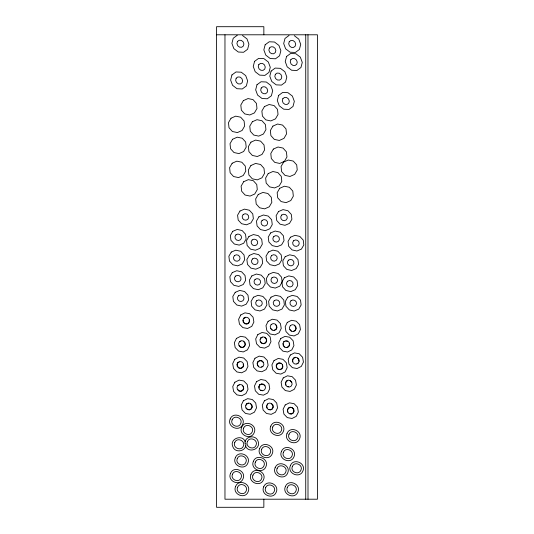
<?xml version="1.0" encoding="UTF-8"?>
<svg xmlns="http://www.w3.org/2000/svg" width="534" height="534" viewBox="0 0 534 534"><rect width="100%" height="100%" fill="white"/><g stroke="black" fill="none" stroke-linecap="round" stroke-linejoin="round"><path stroke-width="0.8" d="M237.784 363.247L237.209 364.415L237.537 366.391L238.464 367.345M260.505 339.15L261.079 337.982L262.221 337.401M276.725 327.616L275.864 329.371L274.149 330.239M246.074 405.319L246.648 404.151L248.363 403.283M276.425 365.703L277.286 363.948L279.008 363.08L280.931 363.427M282.646 366.838L281.792 368.594L280.07 369.461L278.147 369.107L276.759 367.672L276.539 366.357M267.087 405.366L267.661 404.198M273.021 407.088L272.166 408.844L270.444 409.711M287.606 410.085L288.467 408.33L290.189 407.462L291.471 407.696M237.283 35.257L233.218 38.254L231.903 43.354L233.845 48.614L238.291 52.018L243.557 52.272L247.616 49.275L248.931 44.175L246.988 38.915L242.543 35.511M289.068 35.451L285.002 38.448L283.688 43.548L285.63 48.808L290.075 52.212L295.342 52.465L299.4 49.475L300.715 44.369L298.773 39.115L294.327 35.705M244.011 318.337L245.153 317.757M246.795 323.851L248.517 322.983L249.371 321.228L249.151 319.913M239.726 341.793L240.867 341.219M242.509 347.307L244.225 346.439L245.086 344.684L244.866 343.369M263.863 343.495L265.578 342.628L266.439 340.872L266.219 339.557M293.333 331.32L295.048 330.453L295.909 328.697L295.576 326.721L294.648 325.767M238.071 362.659L239.212 362.085M284.055 341.867L285.196 341.293M240.854 368.173L242.569 367.305L243.431 365.55L243.21 364.235M259.965 360.757L258.249 361.625L257.388 363.38L257.608 364.695M286.838 347.38L288.554 346.513L289.415 344.757L289.194 343.442M261.607 366.845L262.748 366.271M238.131 385.601L239.279 385.021M295.275 357.52L293.553 358.387L292.692 360.143L292.912 361.458M240.914 391.115L242.636 390.247L243.491 388.492L243.27 387.177M296.911 363.614L298.059 363.033M287.639 380.722L286.498 381.296L285.637 383.052L285.964 385.027M216.564 34.79L317.436 34.79L317.436 499.21L224.968 499.21L224.968 34.79M246.154 323.731L244.872 323.497L243.484 322.062L243.15 320.093M286.411 341.119L287.692 341.353M263.222 343.382L261.94 343.148L260.545 341.713M241.869 347.193L240.587 346.96L239.192 345.525M260.605 360.871L261.887 361.104L263.282 362.539M238.932 367.826L240.213 368.059M287.359 386.462L288.64 386.696M260.732 390.167L262.014 390.401M240.273 391.001L238.992 390.768L237.603 389.326M268.522 409.358L269.803 409.591M289.969 413.61L291.25 413.843L292.972 412.976L293.827 411.22L293.5 409.251L292.111 407.816M290.015 329.531L291.41 330.967M275.464 324.685L276.392 325.64L276.612 326.955M270.831 328.45L272.227 329.885M297.658 358.347L298.586 359.309L298.913 361.278M284.916 347.033L283.521 345.598L283.194 343.622M264.717 337.468L266.112 338.903M290.136 380.782L291.531 382.217M243.831 341.76L244.759 342.715M257.715 365.349L258.643 366.304M264.904 385.922L263.509 384.487L261.587 384.133L259.871 385.007L259.01 386.756L259.23 388.071M271.299 403.684L272.694 405.119L272.914 406.427M242.236 385.561L243.164 386.523M250.286 403.637L251.681 405.072M246.114 407.876L247.509 409.311L249.431 409.665L251.147 408.797L252.008 407.041L251.788 405.727M245.32 441.832C242.396 433.708 229.166 438.748 232.837 446.744C235.347 453.847 247.115 451.117 245.78 443.534M245.486 445.89C248.41 454.013 261.64 448.974 257.969 440.977C255.599 434.189 244.258 436.278 245.019 443.6M282.319 364.862L282.539 366.177M287.719 410.746L287.939 412.061M266.913 406.614L267.133 407.923M307.978 34.79L308.005 499.21M305.735 34.79L305.735 499.21M263.849 34.79L263.849 26.7L216.564 26.7L216.564 507.3L263.849 507.3L263.849 499.21M237.463 41.505L236.922 43.594L237.723 45.75L239.546 47.152L241.702 47.259L243.371 46.024L243.911 43.935L243.117 41.779L241.288 40.377L239.132 40.27L237.463 41.505M231.936 74.954L230.621 80.053L232.564 85.313L237.009 88.717L242.276 88.971L246.334 85.981L247.649 80.881L245.707 75.621L241.261 72.21L236.001 71.956L231.936 74.954M236.182 78.204L235.641 80.3L236.435 82.456L238.264 83.851L240.42 83.958L242.089 82.73L242.63 80.634L241.835 78.478L240.006 77.076L237.85 76.976L236.182 78.204M254.564 61.357L253.249 66.456L255.192 71.716L259.637 75.127L264.904 75.381L268.962 72.384L270.277 67.284L268.335 62.024L263.889 58.62L258.63 58.366L254.564 61.357M258.81 64.607L258.269 66.703L259.063 68.859L260.892 70.261L263.048 70.361L264.717 69.133L265.258 67.037L264.464 64.881L262.635 63.486L260.479 63.379L258.81 64.607M265.158 44.769L263.843 49.869L265.785 55.129L270.231 58.533L275.497 58.787L279.556 55.79L280.871 50.69L278.928 45.43L274.483 42.026L269.223 41.772L265.158 44.769M256.981 84.752L255.666 89.852L257.608 95.112L262.054 98.516L267.314 98.77L271.379 95.773L272.694 90.673L270.751 85.413L266.306 82.009L261.046 81.755L256.981 84.752M269.403 48.02L268.862 50.109L269.657 52.265L271.486 53.667L273.642 53.767L275.31 52.539L275.851 50.45L275.057 48.287L273.228 46.892L271.072 46.785L269.403 48.02M261.226 88.003L260.685 90.092L261.48 92.248L263.309 93.65L265.465 93.757L267.133 92.522L267.674 90.433L266.88 88.277L265.051 86.875L262.895 86.768L261.226 88.003M271.112 71.082L269.797 76.182L271.733 81.442L276.185 84.853L281.445 85.106L285.51 82.109L286.825 77.009L284.882 71.75L280.43 68.345L275.17 68.085L271.112 71.082M275.357 74.333L274.816 76.429L275.611 78.585L277.44 79.987L279.596 80.087L281.264 78.858L281.805 76.763L281.004 74.606L279.182 73.211L277.019 73.105L275.357 74.333M289.248 41.699L288.707 43.788L289.501 45.951L291.33 47.346L293.486 47.453L295.155 46.224L295.696 44.128L294.901 41.972L293.073 40.571L290.917 40.471L289.248 41.699M286.558 56.477L285.243 61.584L287.185 66.837L291.631 70.248L296.897 70.501L300.956 67.504L302.271 62.405L300.328 57.145L295.883 53.74L290.623 53.487L286.558 56.477M278.614 95.432L277.306 100.532L279.242 105.792L283.694 109.196L288.954 109.45L293.012 106.453L294.327 101.353L292.392 96.093L287.939 92.689L282.68 92.435L278.614 95.432M290.803 59.728L290.262 61.824L291.057 63.98L292.886 65.382L295.042 65.482L296.71 64.254L297.251 62.164L296.457 60.002L294.628 58.606L292.472 58.5L290.803 59.728M282.86 98.683L282.326 100.772L283.12 102.928L284.942 104.33L287.105 104.437L288.767 103.202L289.308 101.113L288.514 98.957L286.685 97.555L284.529 97.448L282.86 98.683M230.167 419.023C226.623 426.806 239.579 432.467 242.696 424.403C246.247 416.62 233.285 410.96 230.167 419.023M232.116 419.858C229.68 425.218 238.598 429.116 240.747 423.569C243.19 418.209 234.266 414.311 232.116 419.858M234.766 442.432C232.323 447.792 241.241 451.691 243.391 446.137C245.834 440.784 236.909 436.879 234.766 442.432M241.668 427.28C238.124 435.063 251.08 440.724 254.197 432.66C257.742 424.877 244.786 419.217 241.668 427.28M230.514 473.371C226.97 481.154 239.926 486.821 243.05 478.758C246.595 470.968 233.638 465.308 230.514 473.371M235.334 457.731C231.783 465.514 244.746 471.175 247.863 463.111C251.407 455.328 238.451 449.668 235.334 457.731M243.617 428.114C241.181 433.474 250.099 437.373 252.248 431.826C254.685 426.466 245.767 422.568 243.617 428.114M232.47 474.212C230.027 479.565 238.952 483.47 241.094 477.917C243.537 472.557 234.62 468.658 232.47 474.212M237.283 458.566C234.84 463.926 243.764 467.824 245.907 462.277C248.35 456.917 239.432 453.019 237.283 458.566M247.416 441.578C244.972 446.938 253.89 450.836 256.04 445.289C258.483 439.929 249.558 436.031 247.416 441.578M235.614 486.414C232.07 494.197 245.026 499.864 248.15 491.801C251.694 484.011 238.731 478.351 235.614 486.414M237.57 487.255C235.127 492.608 244.045 496.513 246.194 490.96C248.637 485.6 239.713 481.701 237.57 487.255M253.396 461.269C249.845 469.059 262.808 474.719 265.925 466.656C269.47 458.873 256.514 453.206 253.396 461.269M250.98 474.339C247.436 482.122 260.392 487.789 263.509 479.726C267.06 471.943 254.097 466.275 250.98 474.339M255.345 462.11C252.902 467.47 261.827 471.368 263.976 465.815C266.413 460.462 257.495 456.557 255.345 462.11M259.698 448.393C256.153 456.176 269.109 461.843 272.227 453.78C275.771 445.997 262.815 440.33 259.698 448.393M252.929 475.18C250.493 480.54 259.411 484.438 261.56 478.885C264.003 473.524 255.078 469.626 252.929 475.18M261.647 449.234C259.21 454.594 268.128 458.492 270.277 452.939C272.714 447.579 263.796 443.681 261.647 449.234M270.791 426.152C267.247 433.935 280.203 439.602 283.32 431.539C286.865 423.749 273.909 418.089 270.791 426.152M272.74 426.993C270.304 432.346 279.222 436.251 281.371 430.698C283.808 425.338 274.89 421.439 272.74 426.993M263.683 486.828C260.138 494.611 273.094 500.278 276.218 492.214C279.763 484.431 266.806 478.764 263.683 486.828M265.638 487.669C263.195 493.029 272.12 496.927 274.262 491.373C276.705 486.013 267.781 482.115 265.638 487.669M275.157 467.657C271.612 475.44 284.569 481.107 287.686 473.044C291.23 465.261 278.274 459.594 275.157 467.657M281.458 451.39C277.914 459.173 290.87 464.84 293.994 456.777C297.538 448.994 284.582 443.327 281.458 451.39M277.106 468.498C274.67 473.858 283.587 477.756 285.737 472.203C288.18 466.843 279.255 462.945 277.106 468.498M287.032 433.468C283.487 441.251 296.443 446.918 299.561 438.855C303.112 431.065 290.149 425.404 287.032 433.468M283.414 452.231C280.971 457.591 289.895 461.489 292.038 455.936C294.481 450.576 285.563 446.678 283.414 452.231M288.981 434.309C286.544 439.662 295.462 443.567 297.612 438.014C300.055 432.653 291.13 428.755 288.981 434.309M290.383 465.601C286.838 473.391 299.794 479.051 302.918 470.988C306.463 463.205 293.506 457.538 290.383 465.601M285.363 486.574C281.818 494.357 294.775 500.018 297.899 491.954C301.443 484.171 288.48 478.511 285.363 486.574M292.338 466.442C289.895 471.802 298.82 475.701 300.962 470.147C303.405 464.794 294.488 460.889 292.338 466.442M287.319 487.409C284.876 492.769 293.793 496.667 295.943 491.12C298.386 485.76 289.461 481.862 287.319 487.409M240.747 314.967L238.638 319.272L239.446 324.105L242.857 327.616L247.569 328.477L251.781 326.347L253.884 322.049L253.076 317.216L249.665 313.698L244.959 312.844L240.747 314.967M243.824 318.144L242.89 320.046L243.25 322.182L244.759 323.738L246.841 324.118L248.704 323.177L249.632 321.274L249.278 319.138L247.769 317.583L245.687 317.203L243.824 318.144M236.455 338.429L234.353 342.728L235.16 347.561L238.571 351.078L243.284 351.939L247.496 349.81L249.598 345.511L248.791 340.679L245.38 337.161L240.667 336.3L236.455 338.429M239.532 341.6L238.605 343.502L238.958 345.638L240.467 347.193L242.556 347.574L244.418 346.633L245.346 344.73L244.993 342.594L243.484 341.039L241.395 340.659L239.532 341.6M234.8 359.295L232.697 363.594L233.505 368.427L236.916 371.944L241.628 372.805L245.84 370.676L247.943 366.377L247.135 361.545L243.724 358.027L239.012 357.166L234.8 359.295M237.877 362.466L236.949 364.368L237.303 366.504L238.811 368.066L240.894 368.44L242.763 367.499L243.691 365.596L243.33 363.46L241.829 361.905L239.739 361.525L237.877 362.466M257.809 334.618L255.706 338.916L256.514 343.749L259.924 347.267L264.637 348.121L268.849 345.999L270.952 341.693L270.144 336.861L266.733 333.343L262.02 332.488L257.809 334.618M234.867 382.231L232.764 386.536L233.565 391.369L236.976 394.886L241.688 395.741L245.9 393.618L248.003 389.313L247.195 384.48L243.784 380.962L239.078 380.108L234.867 382.231M268.095 321.355L265.992 325.66L266.8 330.486L270.211 334.004L274.917 334.865L279.128 332.735L281.238 328.437L280.43 323.604L277.019 320.086L272.307 319.225L268.095 321.355M260.886 337.788L259.958 339.691L260.318 341.827L261.827 343.382L263.909 343.762L265.772 342.821L266.7 340.919L266.346 338.783L264.837 337.228L262.755 336.847L260.886 337.788M237.944 385.408L237.009 387.31L237.37 389.446L238.878 391.001L240.961 391.382L242.823 390.441L243.751 388.538L243.397 386.402L241.889 384.847L239.806 384.467L237.944 385.408M271.172 324.532L270.244 326.434L270.598 328.57L272.106 330.125L274.189 330.506L276.051 329.565L276.986 327.662L276.625 325.526L275.117 323.971L273.034 323.591L271.172 324.532M254.978 358.254L252.876 362.553L253.683 367.385L257.094 370.903L261.807 371.764L266.019 369.635L268.121 365.336L267.314 360.503L263.903 356.986L259.19 356.125L254.978 358.254M258.055 361.431L257.128 363.334L257.481 365.47L258.99 367.025L261.079 367.405L262.942 366.464L263.869 364.562L263.516 362.426L262.007 360.864L259.924 360.49L258.055 361.431M243.377 400.78L241.275 405.086L242.082 409.918L245.493 413.436L250.206 414.291L254.418 412.168L256.52 407.863L255.713 403.03L252.302 399.512L247.589 398.658L243.377 400.78M256.6 381.636L254.498 385.935L255.305 390.768L258.716 394.286L263.429 395.147L267.634 393.017L269.743 388.719L268.936 383.886L265.525 380.368L260.812 379.507L256.6 381.636M246.454 403.958L245.527 405.86L245.88 407.996L247.389 409.551L249.471 409.932L251.34 408.991L252.268 407.088L251.908 404.952L250.406 403.397L248.317 403.016L246.454 403.958M287.279 322.436L285.176 326.741L285.984 331.574L289.395 335.092L294.101 335.946L298.312 333.817L300.422 329.518L299.614 324.685L296.203 321.168L291.491 320.313L287.279 322.436M280.784 338.503L278.681 342.801L279.489 347.634L282.9 351.152L287.612 352.013L291.824 349.883L293.927 345.585L293.119 340.752L289.708 337.234L284.996 336.373L280.784 338.503M259.678 384.807L258.75 386.709L259.103 388.852L260.612 390.407L262.695 390.781L264.557 389.847L265.491 387.944L265.131 385.802L263.622 384.246L261.54 383.866L259.678 384.807M290.356 325.613L289.428 327.516L289.782 329.652L291.29 331.207L293.373 331.587L295.235 330.646L296.17 328.744L295.809 326.608L294.301 325.052L292.218 324.672L290.356 325.613M274.022 360.577L271.919 364.882L272.72 369.715L276.131 373.226L280.844 374.087L285.056 371.958L287.159 367.659L286.351 362.826L282.94 359.309L278.234 358.454L274.022 360.577M283.861 341.673L282.933 343.576L283.294 345.712L284.802 347.274L286.885 347.647L288.747 346.706L289.675 344.804L289.321 342.668L287.813 341.113L285.73 340.732L283.861 341.673M277.099 363.754L276.165 365.656L276.525 367.793L278.034 369.348L280.116 369.728L281.979 368.787L282.907 366.885L282.553 364.749L281.044 363.193L278.962 362.813L277.099 363.754M264.397 400.827L262.287 405.132L263.095 409.965L266.506 413.483L271.219 414.337L275.431 412.215L277.533 407.909L276.725 403.077L273.315 399.559L268.609 398.704L264.397 400.827M290.289 355.023L288.186 359.322L288.987 364.155L292.398 367.672L297.111 368.527L301.323 366.404L303.425 362.099L302.618 357.266L299.207 353.755L294.501 352.894L290.289 355.023M267.474 404.004L266.539 405.907L266.9 408.043L268.408 409.598L270.491 409.978L272.353 409.037L273.281 407.135L272.927 404.999L271.419 403.444L269.336 403.063L267.474 404.004M283.227 377.932L281.124 382.231L281.932 387.063L285.343 390.581L290.055 391.442L294.267 389.313L296.37 385.014L295.562 380.181L292.151 376.664L287.439 375.803L283.227 377.932M293.366 358.194L292.432 360.096L292.792 362.232L294.301 363.787L296.383 364.168L298.246 363.227L299.173 361.324L298.82 359.188L297.311 357.633L295.229 357.253L293.366 358.194M286.304 381.102L285.376 383.005L285.73 385.141L287.239 386.696L289.321 387.077L291.19 386.135L292.118 384.233L291.758 382.097L290.256 380.542L288.166 380.161L286.304 381.102M285.203 404.966L283.1 409.264L283.908 414.097L287.312 417.615L292.025 418.476L296.236 416.346L298.339 412.048L297.531 407.215L294.121 403.697L289.415 402.836L285.203 404.966M288.28 408.136L287.345 410.039L287.706 412.175L289.214 413.737L291.297 414.11L293.159 413.169L294.087 411.267L293.733 409.131L292.225 407.575L290.142 407.195L288.28 408.136M231.022 118.221L228.472 122.646L228.999 127.719L232.417 131.511L237.41 132.572L242.076 130.496L244.625 126.077L244.091 120.998L240.68 117.206L235.688 116.145L231.022 118.221M243.364 100.632L240.814 105.051L241.348 110.131L244.766 113.922L249.758 114.984L254.418 112.908L256.974 108.489L256.44 103.409L253.023 99.618L248.03 98.556L243.364 100.632M232.584 139.254L230.034 143.673L230.568 148.746L233.979 152.544L238.972 153.605L243.637 151.529L246.187 147.104L245.653 142.031L242.242 138.239L237.25 137.178L232.584 139.254M252.328 121.765L249.778 126.184L250.312 131.257L253.73 135.055L258.723 136.117L263.382 134.041L265.939 129.615L265.405 124.542L261.987 120.751L256.994 119.689L252.328 121.765M264.43 106.586L261.88 111.005L262.414 116.078L265.825 119.876L270.818 120.938L275.484 118.862L278.034 114.436L277.5 109.363L274.089 105.572L269.096 104.51L264.43 106.586M232.163 163.237L229.613 167.656L230.147 172.729L233.565 176.527L238.558 177.588L243.217 175.512L245.773 171.087L245.239 166.014L241.822 162.223L236.829 161.161L232.163 163.237M250.953 142.157L248.397 146.576L248.931 151.649L252.348 155.447L257.341 156.509L262.007 154.433L264.557 150.007L264.023 144.934L260.605 141.143L255.612 140.082L250.953 142.157M272.921 126.104L270.364 130.523L270.898 135.596L274.316 139.394L279.309 140.455L283.975 138.379L286.524 133.954L285.99 128.881L282.573 125.09L277.58 124.028L272.921 126.104M250.913 165.513L248.363 169.939L248.897 175.012L252.308 178.81L257.301 179.871L261.967 177.795L264.517 173.37L263.983 168.297L260.572 164.499L255.579 163.437L250.913 165.513M243.678 181.727L241.121 186.152L241.655 191.225L245.073 195.017L250.066 196.078L254.731 194.002L257.281 189.583L256.747 184.51L253.33 180.712L248.337 179.651L243.678 181.727M273.348 149.086L270.798 153.512L271.325 158.585L274.743 162.376L279.736 163.437L284.402 161.361L286.952 156.943L286.418 151.87L283.007 148.072L278.014 147.01L273.348 149.086M239.986 211.023L237.583 215.195L238.191 220.041L241.582 223.713L246.454 224.807L250.953 222.912L253.363 218.746L252.756 213.9L249.365 210.229L244.492 209.128L239.986 211.023M232.744 231.335L230.341 235.501L230.948 240.347L234.339 244.018L239.212 245.119L243.711 243.224L246.121 239.052L245.513 234.206L242.122 230.534L237.25 229.433L232.744 231.335M243.21 214.521L242.222 216.237L242.469 218.232L243.864 219.748L245.88 220.202L247.736 219.421L248.724 217.698L248.477 215.703L247.075 214.187L245.066 213.733L243.21 214.521M268.202 173.59L265.645 178.009L266.179 183.082L269.597 186.88L274.589 187.941L279.255 185.865L281.805 181.44L281.271 176.367L277.854 172.575L272.861 171.514L268.202 173.59M258.229 194.509L255.673 198.928L256.207 204.008L259.624 207.799L264.617 208.861L269.283 206.785L271.833 202.366L271.299 197.286L267.881 193.495L262.888 192.434L258.229 194.509M235.968 234.827L234.98 236.542L235.227 238.544L236.622 240.06L238.638 240.507L240.487 239.726L241.481 238.01L241.234 236.015L239.833 234.499L237.824 234.046L235.968 234.827M231.275 252.068L228.866 256.24L229.473 261.086L232.864 264.757L237.743 265.859L242.242 263.963L244.645 259.791L244.038 254.945L240.654 251.274L235.774 250.172L231.275 252.068M283.627 162.102L281.071 166.521L281.605 171.601L285.022 175.392L290.015 176.454L294.681 174.378L297.231 169.959L296.697 164.879L293.279 161.088L288.287 160.026L283.627 162.102M234.499 255.566L233.505 257.281L233.758 259.284L235.154 260.792L237.163 261.246L239.018 260.465L240.013 258.75L239.759 256.747L238.364 255.239L236.355 254.785L234.499 255.566M258.883 216.884L256.474 221.056L257.081 225.902L260.472 229.573L265.345 230.668L269.85 228.772L272.253 224.607L271.646 219.761L268.255 216.09L263.382 214.988L258.883 216.884M248.937 236.455L246.534 240.627L247.142 245.473L250.533 249.144L255.406 250.239L259.904 248.343L262.314 244.178L261.707 239.332L258.316 235.661L253.443 234.559L248.937 236.455M279.723 188.295L277.166 192.714L277.7 197.794L281.118 201.585L286.111 202.646L290.776 200.57L293.326 196.152L292.792 191.072L289.375 187.28L284.382 186.219L279.723 188.295M262.107 220.382L261.113 222.097L261.36 224.093L262.761 225.608L264.771 226.062L266.626 225.281L267.614 223.559L267.367 221.563L265.972 220.048L263.963 219.594L262.107 220.382M232.263 272.62L229.86 276.792L230.468 281.638L233.859 285.31L238.731 286.411L243.237 284.509L245.64 280.343L245.033 275.497L241.642 271.826L236.769 270.725L232.263 272.62M252.161 239.953L251.174 241.668L251.421 243.664L252.816 245.179L254.831 245.633L256.687 244.852L257.675 243.13L257.428 241.134L256.026 239.619L254.017 239.165L252.161 239.953M235.487 276.118L234.499 277.834L234.746 279.829L236.148 281.345L238.157 281.798L240.013 281.017L241.001 279.302L240.754 277.3L239.352 275.784L237.343 275.337L235.487 276.118M249.285 255.419L246.882 259.584L247.489 264.437L250.88 268.108L255.753 269.203L260.258 267.307L262.661 263.142L262.054 258.296L258.663 254.618L253.79 253.523L249.285 255.419M278.528 211.517L276.125 215.683L276.732 220.529L280.116 224.207L284.996 225.301L289.495 223.406L291.904 219.24L291.297 214.394L287.906 210.716L283.027 209.622L278.528 211.517M252.509 258.917L251.521 260.632L251.768 262.628L253.169 264.143L255.179 264.597L257.034 263.816L258.022 262.094L257.775 260.098L256.373 258.583L254.364 258.129L252.509 258.917M235.22 292.325L232.811 296.49L233.418 301.336L236.809 305.007L241.688 306.109L246.187 304.213L248.59 300.041L247.983 295.195L244.599 291.524L239.719 290.423L235.22 292.325M270.651 232.931L268.248 237.096L268.856 241.942L272.24 245.613L277.119 246.715L281.618 244.819L284.028 240.647L283.421 235.801L280.03 232.13L275.15 231.028L270.651 232.931M281.752 215.008L280.757 216.731L281.011 218.726L282.406 220.242L284.415 220.696L286.271 219.915L287.265 218.192L287.012 216.197L285.617 214.681L283.607 214.227L281.752 215.008M238.444 295.816L237.45 297.531L237.703 299.534L239.098 301.049L241.108 301.496L242.963 300.715L243.958 299L243.704 297.004L242.309 295.489L240.3 295.035L238.444 295.816M273.875 236.422L272.881 238.137L273.134 240.14L274.529 241.655L276.539 242.102L278.394 241.321L279.389 239.606L279.135 237.61L277.74 236.095L275.731 235.641L273.875 236.422M251.834 275.931L249.431 280.096L250.039 284.942L253.43 288.62L258.302 289.715L262.801 287.819L265.211 283.654L264.604 278.808L261.213 275.13L256.34 274.035L251.834 275.931M268.435 252.008L266.032 256.173L266.64 261.019L270.024 264.69L274.903 265.792L279.402 263.896L281.812 259.724L281.204 254.878L277.813 251.207L272.934 250.106L268.435 252.008M255.058 279.422L254.071 281.144L254.317 283.14L255.713 284.655L257.728 285.109L259.584 284.328L260.572 282.606L260.325 280.61L258.923 279.095L256.914 278.641L255.058 279.422M271.659 255.499L270.665 257.214L270.918 259.217L272.313 260.732L274.322 261.179L276.178 260.398L277.173 258.683L276.919 256.687L275.524 255.172L273.515 254.718L271.659 255.499M253.496 297.204L251.093 301.376L251.701 306.222L255.085 309.894L259.965 310.988L264.464 309.093L266.873 304.927L266.266 300.081L262.875 296.41L257.995 295.309L253.496 297.204M268.782 274.282L266.379 278.454L266.987 283.3L270.378 286.972L275.25 288.073L279.756 286.171L282.159 282.005L281.551 277.159L278.161 273.488L273.288 272.387L268.782 274.282M290.456 237.216L288.046 241.388L288.654 246.234L292.045 249.905L296.924 251.007L301.423 249.104L303.826 244.939L303.219 240.093L299.834 236.422L294.955 235.32L290.456 237.216M256.721 300.702L255.726 302.418L255.98 304.413L257.375 305.929L259.384 306.382L261.239 305.602L262.234 303.886L261.98 301.884L260.585 300.368L258.576 299.921L256.721 300.702M272.006 277.78L271.018 279.496L271.265 281.491L272.667 283.007L274.676 283.461L276.532 282.68L277.52 280.964L277.273 278.962L275.871 277.453L273.862 276.999L272.006 277.78M293.68 240.714L292.685 242.429L292.939 244.425L294.334 245.94L296.343 246.394L298.199 245.613L299.194 243.898L298.94 241.895L297.545 240.387L295.536 239.933L293.68 240.714M285.196 256.7L282.793 260.872L283.4 265.718L286.785 269.39L291.664 270.491L296.163 268.589L298.573 264.423L297.965 259.577L294.574 255.906L289.695 254.805L285.196 256.7M288.42 260.198L287.425 261.914L287.679 263.909L289.074 265.425L291.083 265.879L292.939 265.098L293.934 263.382L293.68 261.38L292.285 259.864L290.276 259.417L288.42 260.198M271.018 297.178L268.609 301.343L269.216 306.189L272.607 309.86L277.486 310.962L281.985 309.066L284.388 304.894L283.781 300.048L280.397 296.377L275.517 295.275L271.018 297.178M284.328 277.787L281.919 281.959L282.533 286.805L285.917 290.476L290.796 291.577L295.295 289.682L297.705 285.51L297.091 280.664L293.707 276.992L288.827 275.891L284.328 277.787M274.242 300.669L273.248 302.384L273.501 304.387L274.897 305.895L276.906 306.349L278.761 305.568L279.756 303.853L279.502 301.857L278.107 300.342L276.098 299.888L274.242 300.669M287.552 281.284L286.558 283L286.811 285.002L288.206 286.511L290.216 286.965L292.071 286.184L293.066 284.468L292.812 282.466L291.417 280.957L289.408 280.504L287.552 281.284M287.759 297.251L285.35 301.423L285.957 306.269L289.348 309.94L294.221 311.042L298.726 309.139L301.129 304.974L300.522 300.128L297.131 296.457L292.258 295.355L287.759 297.251M290.977 300.749L289.989 302.464L290.236 304.46L291.637 305.975L293.647 306.429L295.502 305.648L296.49 303.933L296.243 301.93L294.848 300.415L292.832 299.968L290.977 300.749"/></g></svg>
